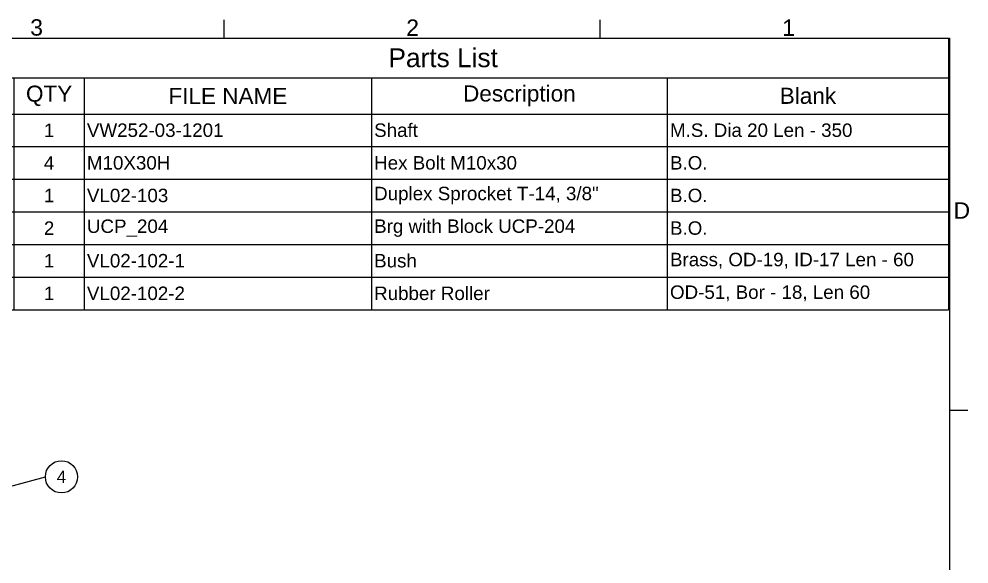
# Paper-space layout 'Intermittent Roller Sub Assy. of Washer' of a CAD drawing. Header units: millimetres. Extents: x -10 to 420, y -10 to 297.
# Drawn here: x 237.2 to 414, y 189.5 to 290.9 of the extents above; entities that cross this region are included whole.
import ezdxf
from ezdxf import colors
from ezdxf.entities.mleader import LeaderData, LeaderLine
from ezdxf.enums import TextEntityAlignment as Align
from ezdxf.math import Vec2, Vec3

# ---------------------------------------------------------------- set-up
doc = ezdxf.new("R2010")
doc.units = ezdxf.units.MM
doc.layers.add('2dTransBorder', color=7, linetype='Continuous', lineweight=35)
doc.layers.add('Dimensions', color=5, linetype='Continuous', lineweight=25)
doc.layers.add('Title', color=7, linetype='Continuous')
doc.styles.add('Current-ISO', font='arial.ttf')
doc.styles.get("Standard").update_dxf_attribs({"font": 'arial.ttf'})

# ---------------------------------------------------------------- blocks, each defined once
blk = doc.blocks.new('*T39')
at = {"color": 0, "lineweight": -2}
for p, q in [((0, 0), (14.19, 0)), ((0, 0), (0, -7.4)), ((14.19, 0), (27.27, 0)), ((27.27, 0), (80.74, 0)), ((80.74, 0), (135.82, 0)), ((135.82, 0), (188.18, 0)), ((188.18, 0), (188.18, -7.4)), ((0, -7.4), (14.19, -7.4)), ((0, -7.4), (0, -14.14)), ((14.19, -7.4), (27.27, -7.4)), ((14.19, -7.4), (14.19, -14.14)), ((27.27, -7.4), (80.74, -7.4)), ((27.27, -7.4), (27.27, -14.14)), ((80.74, -7.4), (135.82, -7.4)), ((80.74, -7.4), (80.74, -14.14)), ((135.82, -7.4), (188.18, -7.4)), ((135.82, -7.4), (135.82, -14.14)), ((188.18, -7.4), (188.18, -14.14)), ((0, -14.14), (14.19, -14.14)), ((0, -14.14), (0, -20.21)), ((14.19, -14.14), (27.27, -14.14)), ((14.19, -14.14), (14.19, -20.21)), ((27.27, -14.14), (80.74, -14.14)), ((27.27, -14.14), (27.27, -20.21)), ((80.74, -14.14), (135.82, -14.14)), ((80.74, -14.14), (80.74, -20.21)), ((135.82, -14.14), (188.18, -14.14)), ((135.82, -14.14), (135.82, -20.21)), ((188.18, -14.14), (188.18, -20.21)), ((0, -20.21), (14.19, -20.21)), ((0, -20.21), (0, -26.28)), ((14.19, -20.21), (27.27, -20.21)), ((14.19, -20.21), (14.19, -26.28)), ((27.27, -20.21), (80.74, -20.21)), ((27.27, -20.21), (27.27, -26.28)), ((80.74, -20.21), (135.82, -20.21)), ((80.74, -20.21), (80.74, -26.28)), ((135.82, -20.21), (188.18, -20.21)), ((135.82, -20.21), (135.82, -26.28)), ((188.18, -20.21), (188.18, -26.28)), ((0, -26.28), (14.19, -26.28)), ((0, -26.28), (0, -32.35)), ((14.19, -26.28), (27.27, -26.28)), ((14.19, -26.28), (14.19, -32.35)), ((27.27, -26.28), (80.74, -26.28)), ((27.27, -26.28), (27.27, -32.35)), ((80.74, -26.28), (135.82, -26.28)), ((80.74, -26.28), (80.74, -32.35)), ((135.82, -26.28), (188.18, -26.28)), ((135.82, -26.28), (135.82, -32.35)), ((188.18, -26.28), (188.18, -32.35)), ((0, -32.35), (14.19, -32.35)), ((0, -32.35), (0, -38.42)), ((14.19, -32.35), (27.27, -32.35)), ((14.19, -32.35), (14.19, -38.42)), ((27.27, -32.35), (80.74, -32.35)), ((27.27, -32.35), (27.27, -38.42)), ((80.74, -32.35), (135.82, -32.35)), ((80.74, -32.35), (80.74, -38.42)), ((135.82, -32.35), (188.18, -32.35)), ((135.82, -32.35), (135.82, -38.42)), ((188.18, -32.35), (188.18, -38.42)), ((0, -38.42), (14.19, -38.42)), ((0, -38.42), (0, -44.49)), ((14.19, -38.42), (27.27, -38.42)), ((14.19, -38.42), (14.19, -44.49)), ((27.27, -38.42), (80.74, -38.42)), ((27.27, -38.42), (27.27, -44.49)), ((80.74, -38.42), (135.82, -38.42)), ((80.74, -38.42), (80.74, -44.49)), ((135.82, -38.42), (188.18, -38.42)), ((135.82, -38.42), (135.82, -44.49)), ((188.18, -38.42), (188.18, -44.49)), ((0, -44.49), (14.19, -44.49)), ((0, -44.49), (0, -50.56)), ((14.19, -44.49), (27.27, -44.49)), ((14.19, -44.49), (14.19, -50.56)), ((27.27, -44.49), (80.74, -44.49)), ((27.27, -44.49), (27.27, -50.56)), ((80.74, -44.49), (135.82, -44.49)), ((80.74, -44.49), (80.74, -50.56)), ((135.82, -44.49), (188.18, -44.49)), ((135.82, -44.49), (135.82, -50.56)), ((188.18, -44.49), (188.18, -50.56)), ((0, -50.56), (14.19, -50.56)), ((14.19, -50.56), (27.27, -50.56)), ((27.27, -50.56), (80.74, -50.56)), ((80.74, -50.56), (135.82, -50.56)), ((135.82, -50.56), (188.18, -50.56))]:
    blk.add_line(p, q, dxfattribs=at)
at = {"color": 0}
for s, insert, char_height, width, attachment_point in [('Parts List', (94.09, -3.7), 3.5, 187.1822, 5), ('QTY', (20.73, -10.77), 3, 12.081, 5), ('Description', (108.28, -10.77), 3, 54.0777, 5), ('ITEM', (7.1, -10.77), 3, 13.1916, 5), ('FILE NAME', (54.01, -10.77), 3, 52.4713, 5), ('Blank', (162, -10.77), 3, 51.3606, 5), ('VW252-03-1201', (27.77, -17.17), 2.5, 52.4713, 4), ('Shaft', (81.24, -17.17), 2.5, 54.0777, 4), ('M.S. Dia 20 Len - 350', (136.32, -17.17), 2.5, 51.3606, 4), ('1', (7.1, -17.17), 2.5, 13.1916, 5), ('1', (20.73, -17.17), 2.5, 12.081, 5), ('2', (7.1, -23.24), 2.5, 13.1916, 5), ('4', (20.73, -23.24), 2.5, 12.081, 5), ('M10X30H', (27.77, -23.24), 2.5, 52.4713, 4), ('Hex Bolt M10x30', (81.24, -23.24), 2.5, 54.0777, 4), ('B.O.', (136.32, -23.24), 2.5, 51.3606, 4), ('3', (7.1, -29.31), 2.5, 13.1916, 5), ('1', (20.73, -29.31), 2.5, 12.081, 5), ('VL02-103', (27.77, -29.31), 2.5, 52.4713, 4), ('Duplex Sprocket T-14, 3/8"', (81.24, -29.31), 2.5, 54.0777, 4), ('B.O.', (136.32, -29.31), 2.5, 51.3606, 4), ('4', (7.1, -35.38), 2.5, 13.1916, 5), ('2', (20.73, -35.38), 2.5, 12.081, 5), ('UCP_204', (27.77, -35.38), 2.5, 52.4713, 4), ('Brg with Block UCP-204', (81.24, -35.38), 2.5, 54.0777, 4), ('B.O.', (136.32, -35.38), 2.5, 51.3606, 4), ('5', (7.1, -41.45), 2.5, 13.1916, 5), ('1', (20.73, -41.45), 2.5, 12.081, 5), ('VL02-102-1', (27.77, -41.45), 2.5, 52.4713, 4), ('Bush', (81.24, -41.45), 2.5, 54.0777, 4), ('Brass, OD-19, ID-17 Len - 60', (136.32, -41.45), 2.5, 51.3606, 4), ('6', (7.1, -47.52), 2.5, 13.1916, 5), ('1', (20.73, -47.52), 2.5, 12.081, 5), ('VL02-102-2', (27.77, -47.52), 2.5, 52.4713, 4), ('Rubber Roller', (81.24, -47.52), 2.5, 54.0777, 4), ('OD-51, Bor - 18, Len 60', (136.32, -47.52), 2.5, 51.3606, 4)]:
    blk.add_mtext(s, dxfattribs=dict(at, insert=insert, char_height=char_height, width=width, attachment_point=attachment_point))
blk = doc.blocks.new('Default Border')
at = {"layer": '2dTransBorder', "color": 179, "linetype": 'Continuous', "lineweight": 25, "true_color": 0x262659}
for points in [[(280, 292), (280, 295.4)], [(350, 292), (350, 295.4)], [(5, 5), (5, 292), (415, 292), (415, 5), (5, 5)], [(415, 222.75), (418.4, 222.75)]]:
    blk.add_lwpolyline(points, dxfattribs=at)
at = {"layer": '2dTransBorder', "color": 179, "lineweight": 211, "char_height": 3.05, "attachment_point": 7, "style": 'Current-ISO'}
for s, insert in [('3', (243.88, 292.4)), ('2', (313.88, 292.4)), ('1', (383.88, 292.4)), ('D', (415.77, 258.38))]:
    blk.add_mtext(s, dxfattribs=dict(at, insert=insert))
blk = doc.blocks.new('Title')
at = {"layer": '2dTransBorder'}
blk.add_blockref('Default Border', (-5, -5), dxfattribs=at)
blk = doc.blocks.new('_TagCircle')
at = {"color": 0, "linetype": 'ByBlock', "lineweight": -2, "transparency": 16777216}
blk.add_circle((0, 0), 4, dxfattribs=at)
at = {"layer": 'Dimensions', "color": 0, "transparency": 16777216}
blk.add_attdef('TAGNUMBER', text='', height=3, dxfattribs=at).set_placement((0, -1.5), align=Align.CENTER)

psp = doc.layouts.new('Intermittent Roller Sub Assy. of Washer')

# ---------------------------------------------------------------- block references
psp.add_blockref('*T39', (222.05, 287.39))
at = {"layer": 'Title'}
psp.add_blockref('Title', (0.39, 0.39), dxfattribs=at)

# ---------------------------------------------------------------- leaders
at = {"layer": 'Dimensions'}
ml = psp.add_multileader_block('Standard', dxfattribs=at)
ml.set_content('_TagCircle', color=256, scale=0.75)
ml.set_attribute('TAGNUMBER', '4', width=0)
ml.set_leader_properties(color=256, linetype='ByLayer', lineweight=-1)
ml.build(insert=Vec2(0, 0))
ml.multileader.update_dxf_attribs({"has_dogleg": 0, "text_right_attachment_type": 6, "dogleg_length": 0.36, "arrow_head_size": 1.88, "scale": 0.75})
ctx = ml.context
ctx.base_point, ctx.scale, ctx.char_height, ctx.arrow_head_size, ctx.landing_gap_size, ctx.plane_origin = Vec3(242.08, 205.74), 0.75, 3, 1.88, 1.5, Vec3(225.52, 201.3)
ctx.right_attachment = 6
notes = []
notes.append((ctx, [(0, (1, 1, 0), (241.81, 205.74), (1, 0), 0.27, [(0, [(225.52, 201.3)], 0, [])])]))
ctx.block.insert = Vec3(245.08, 205.74)
for ctx, leaders in notes:
    for number, flags, end, landing, length, lines in leaders:
        leader = LeaderData()
        leader.index, (leader.has_last_leader_line, leader.has_dogleg_vector, leader.attachment_direction) = number, flags
        leader.last_leader_point, leader.dogleg_vector, leader.dogleg_length = Vec3(end), Vec3(landing), length
        for number, points, colour, breaks in lines:
            line = LeaderLine()
            line.index, line.vertices, line.color, line.breaks = number, Vec3.list(points), colors.encode_raw_color(colour), breaks
            leader.lines.append(line)
        ctx.leaders.append(leader)

doc.saveas('drawing.dxf')
